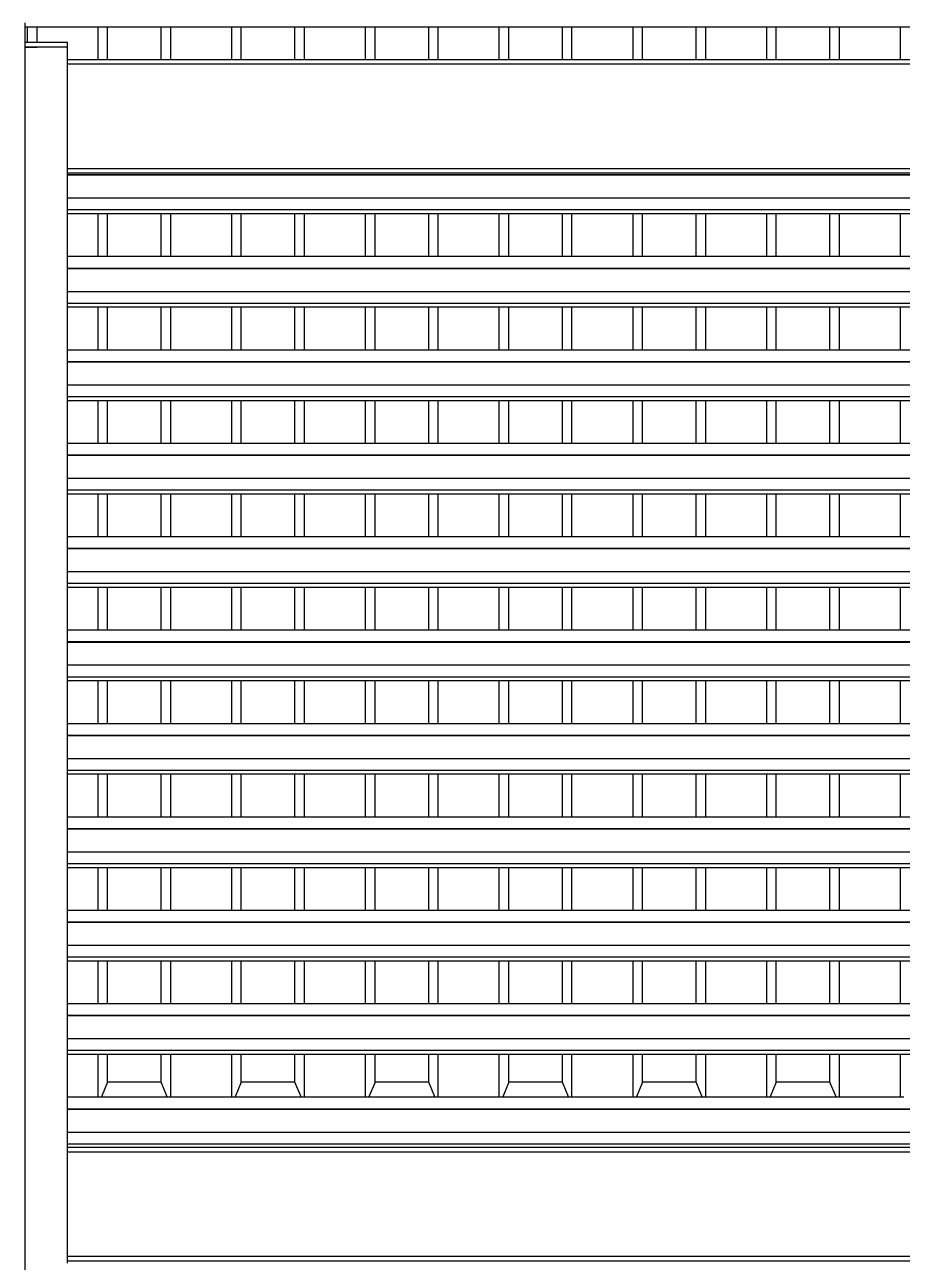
# Model space of a CAD drawing. Extents: x -49.7 to 49.7, y -10.2 to 18.8.
# Drawn here: x -25.531 to -23.678, y 11.668 to 14.282 of the extents above; entities that cross this region are included whole.
import ezdxf

# ---------------------------------------------------------------- set-up
doc = ezdxf.new("R2010")
doc.units = 0
doc.layers.get('0').update_dxf_attribs({"linetype": 'CONTINUOUS'})

msp = doc.modelspace()

# ---------------------------------------------------------------- linework, layer by layer
for p, q in [((-25.5307, 14.2862), (-25.5307, 14.2779)), ((-25.5307, 14.2779), (-25.525, 14.2779)), ((-25.5307, 14.2779), (-25.5307, 14.2449)), ((-25.525, 14.2449), (-25.525, 14.2779)), ((-25.525, 14.2779), (-25.5048, 14.2779)), ((-25.5048, 14.2449), (-25.5048, 14.2779)), ((-25.5048, 14.2779), (-25.376, 14.2779)), ((-25.376, 14.2083), (-25.376, 14.2779)), ((-25.376, 14.2779), (-25.3558, 14.2779)), ((-25.3558, 14.2083), (-25.3558, 14.2779)), ((-25.3558, 14.2779), (-25.2426, 14.2779)), ((-25.2426, 14.2083), (-25.2426, 14.2779)), ((-25.2426, 14.2779), (-25.2224, 14.2779)), ((-25.2224, 14.2083), (-25.2224, 14.2779)), ((-25.2224, 14.2779), (-25.0936, 14.2779)), ((-25.0936, 14.2083), (-25.0936, 14.2779)), ((-25.0936, 14.2779), (-25.0734, 14.2779)), ((-25.0734, 14.2083), (-25.0734, 14.2779)), ((-25.0734, 14.2779), (-24.9602, 14.2779)), ((-24.9602, 14.2083), (-24.9602, 14.2779)), ((-24.9602, 14.2779), (-24.94, 14.2779)), ((-24.94, 14.2083), (-24.94, 14.2779)), ((-24.94, 14.2779), (-24.8112, 14.2779)), ((-24.8112, 14.2083), (-24.8112, 14.2779)), ((-24.8112, 14.2779), (-24.791, 14.2779)), ((-24.791, 14.2083), (-24.791, 14.2779)), ((-24.791, 14.2779), (-24.6778, 14.2779)), ((-24.6778, 14.2083), (-24.6778, 14.2779)), ((-24.6778, 14.2779), (-24.6576, 14.2779)), ((-24.6576, 14.2083), (-24.6576, 14.2779)), ((-24.6576, 14.2779), (-24.5288, 14.2779)), ((-24.5288, 14.2083), (-24.5288, 14.2779)), ((-24.5288, 14.2779), (-24.5086, 14.2779)), ((-24.5086, 14.2083), (-24.5086, 14.2779)), ((-24.5086, 14.2779), (-24.3954, 14.2779)), ((-24.3954, 14.2083), (-24.3954, 14.2779)), ((-24.3954, 14.2779), (-24.3752, 14.2779)), ((-24.3752, 14.2083), (-24.3752, 14.2779)), ((-24.3752, 14.2779), (-24.2463, 14.2779)), ((-24.2463, 14.2083), (-24.2463, 14.2779)), ((-24.2463, 14.2779), (-24.2262, 14.2779)), ((-24.2262, 14.2083), (-24.2262, 14.2779)), ((-24.2262, 14.2779), (-24.113, 14.2779)), ((-24.113, 14.2083), (-24.113, 14.2779)), ((-24.113, 14.2779), (-24.0928, 14.2779)), ((-24.0928, 14.2083), (-24.0928, 14.2779)), ((-24.0928, 14.2779), (-23.9639, 14.2779)), ((-23.9639, 14.2083), (-23.9639, 14.2779)), ((-23.9639, 14.2779), (-23.9438, 14.2779)), ((-23.9438, 14.2083), (-23.9438, 14.2779)), ((-23.9438, 14.2779), (-23.8305, 14.2779)), ((-23.8305, 14.2083), (-23.8305, 14.2779)), ((-23.8305, 14.2779), (-23.8104, 14.2779)), ((-23.8104, 14.2083), (-23.8104, 14.2779)), ((-23.8104, 14.2779), (-23.6815, 14.2779)), ((-23.6815, 14.2083), (-23.6815, 14.2779)), ((-23.6815, 14.2779), (-23.6613, 14.2779)), ((-25.525, 14.2449), (-25.5307, 14.2449)), ((-25.5307, 14.2449), (-25.5307, 14.235)), ((-25.5048, 14.2449), (-25.525, 14.2449)), ((-25.4407, 14.2449), (-25.5048, 14.2449)), ((-25.4407, 14.235), (-25.4407, 14.2449)), ((-25.525, 14.235), (-25.5307, 14.235)), ((-25.5307, 14.235), (-25.5307, 14.2349)), ((-25.5307, 14.2349), (-25.525, 14.2349)), ((-25.5307, 14.2349), (-25.5307, 8.2963)), ((-25.525, 14.2349), (-25.525, 14.235)), ((-25.5048, 14.235), (-25.525, 14.235)), ((-25.525, 14.2349), (-25.5048, 14.2349)), ((-25.5048, 14.2349), (-25.5048, 14.235)), ((-25.4407, 14.235), (-25.5048, 14.235)), ((-25.4407, 14.2349), (-25.5048, 14.2349)), ((-25.4407, 14.2349), (-25.4407, 14.235)), ((-25.4407, 14.2083), (-25.4407, 14.2349)), ((-25.376, 14.2083), (-25.4407, 14.2083)), ((-25.4407, 14.1985), (-25.4407, 14.2083)), ((-21.9007, 14.1985), (-25.4407, 14.1985)), ((-25.4407, 13.9781), (-25.4407, 14.1985)), ((-25.3558, 14.2083), (-25.376, 14.2083)), ((-25.2426, 14.2083), (-25.3558, 14.2083)), ((-25.2224, 14.2083), (-25.2426, 14.2083)), ((-25.0936, 14.2083), (-25.2224, 14.2083)), ((-25.0734, 14.2083), (-25.0936, 14.2083)), ((-24.9602, 14.2083), (-25.0734, 14.2083)), ((-24.94, 14.2083), (-24.9602, 14.2083)), ((-24.8112, 14.2083), (-24.94, 14.2083)), ((-24.791, 14.2083), (-24.8112, 14.2083)), ((-24.6778, 14.2083), (-24.791, 14.2083)), ((-24.6576, 14.2083), (-24.6778, 14.2083)), ((-24.5288, 14.2083), (-24.6576, 14.2083)), ((-24.5086, 14.2083), (-24.5288, 14.2083)), ((-24.3954, 14.2083), (-24.5086, 14.2083)), ((-24.3752, 14.2083), (-24.3954, 14.2083)), ((-24.2463, 14.2083), (-24.3752, 14.2083)), ((-24.2262, 14.2083), (-24.2463, 14.2083)), ((-24.113, 14.2083), (-24.2262, 14.2083)), ((-24.0928, 14.2083), (-24.113, 14.2083)), ((-23.9639, 14.2083), (-24.0928, 14.2083)), ((-23.9438, 14.2083), (-23.9639, 14.2083)), ((-23.8305, 14.2083), (-23.9438, 14.2083)), ((-23.8104, 14.2083), (-23.8305, 14.2083)), ((-23.6815, 14.2083), (-23.8104, 14.2083)), ((-23.6613, 14.2083), (-23.6815, 14.2083)), ((-21.9007, 13.9781), (-25.4407, 13.9781)), ((-25.4407, 13.9683), (-25.4407, 13.9781)), ((-21.9007, 13.9683), (-25.4407, 13.9683)), ((-25.4407, 13.9656), (-25.4407, 13.9683)), ((-25.4407, 13.9656), (-21.9007, 13.9656)), ((-25.4407, 13.9648), (-25.4407, 13.9656)), ((-25.4407, 13.9648), (-21.9007, 13.9648)), ((-25.4407, 13.9163), (-25.4407, 13.9648)), ((-25.4407, 13.9163), (-21.9007, 13.9163)), ((-25.4407, 13.8916), (-25.4407, 13.9163)), ((-25.4407, 13.8916), (-21.9007, 13.8916)), ((-25.4407, 13.8834), (-25.4407, 13.8916)), ((-25.4407, 13.8834), (-25.376, 13.8834)), ((-25.4407, 13.793), (-25.4407, 13.8834)), ((-25.376, 13.793), (-25.376, 13.8834)), ((-25.376, 13.8834), (-25.3558, 13.8834)), ((-25.3558, 13.793), (-25.3558, 13.8834)), ((-25.3558, 13.8834), (-25.2426, 13.8834)), ((-25.2426, 13.793), (-25.2426, 13.8834)), ((-25.2426, 13.8834), (-25.2224, 13.8834)), ((-25.2224, 13.793), (-25.2224, 13.8834)), ((-25.2224, 13.8834), (-25.0936, 13.8834)), ((-25.0936, 13.793), (-25.0936, 13.8834)), ((-25.0936, 13.8834), (-25.0734, 13.8834)), ((-25.0734, 13.793), (-25.0734, 13.8834)), ((-25.0734, 13.8834), (-24.9602, 13.8834)), ((-24.9602, 13.793), (-24.9602, 13.8834)), ((-24.9602, 13.8834), (-24.94, 13.8834)), ((-24.94, 13.793), (-24.94, 13.8834)), ((-24.94, 13.8834), (-24.8112, 13.8834)), ((-24.8112, 13.793), (-24.8112, 13.8834)), ((-24.8112, 13.8834), (-24.791, 13.8834)), ((-24.791, 13.793), (-24.791, 13.8834)), ((-24.791, 13.8834), (-24.6778, 13.8834)), ((-24.6778, 13.793), (-24.6778, 13.8834)), ((-24.6778, 13.8834), (-24.6576, 13.8834)), ((-24.6576, 13.793), (-24.6576, 13.8834)), ((-24.6576, 13.8834), (-24.5288, 13.8834)), ((-24.5288, 13.793), (-24.5288, 13.8834)), ((-24.5288, 13.8834), (-24.5086, 13.8834)), ((-24.5086, 13.793), (-24.5086, 13.8834)), ((-24.5086, 13.8834), (-24.3954, 13.8834)), ((-24.3954, 13.793), (-24.3954, 13.8834)), ((-24.3954, 13.8834), (-24.3752, 13.8834)), ((-24.3752, 13.793), (-24.3752, 13.8834)), ((-24.3752, 13.8834), (-24.2463, 13.8834)), ((-24.2463, 13.793), (-24.2463, 13.8834)), ((-24.2463, 13.8834), (-24.2262, 13.8834)), ((-24.2262, 13.793), (-24.2262, 13.8834)), ((-24.2262, 13.8834), (-24.113, 13.8834)), ((-24.113, 13.793), (-24.113, 13.8834)), ((-24.113, 13.8834), (-24.0928, 13.8834)), ((-24.0928, 13.793), (-24.0928, 13.8834)), ((-24.0928, 13.8834), (-23.9639, 13.8834)), ((-23.9639, 13.793), (-23.9639, 13.8834)), ((-23.9639, 13.8834), (-23.9438, 13.8834)), ((-23.9438, 13.793), (-23.9438, 13.8834)), ((-23.9438, 13.8834), (-23.8305, 13.8834)), ((-23.8305, 13.793), (-23.8305, 13.8834)), ((-23.8305, 13.8834), (-23.8104, 13.8834)), ((-23.8104, 13.793), (-23.8104, 13.8834)), ((-23.8104, 13.8834), (-23.6815, 13.8834)), ((-23.6815, 13.793), (-23.6815, 13.8834)), ((-23.6815, 13.8834), (-23.6613, 13.8834)), ((-25.4407, 13.793), (-25.376, 13.793)), ((-25.4407, 13.7683), (-25.4407, 13.793)), ((-25.376, 13.793), (-25.3558, 13.793)), ((-25.3558, 13.793), (-25.2426, 13.793)), ((-25.2426, 13.793), (-25.2224, 13.793)), ((-25.2224, 13.793), (-25.0936, 13.793)), ((-25.0936, 13.793), (-25.0734, 13.793)), ((-25.0734, 13.793), (-24.9602, 13.793)), ((-24.9602, 13.793), (-24.94, 13.793)), ((-24.94, 13.793), (-24.8112, 13.793)), ((-24.8112, 13.793), (-24.791, 13.793)), ((-24.791, 13.793), (-24.6778, 13.793)), ((-24.6778, 13.793), (-24.6576, 13.793)), ((-24.6576, 13.793), (-24.5288, 13.793)), ((-24.5288, 13.793), (-24.5086, 13.793)), ((-24.5086, 13.793), (-24.3954, 13.793)), ((-24.3954, 13.793), (-24.3752, 13.793)), ((-24.3752, 13.793), (-24.2463, 13.793)), ((-24.2463, 13.793), (-24.2262, 13.793)), ((-24.2262, 13.793), (-24.113, 13.793)), ((-24.113, 13.793), (-24.0928, 13.793)), ((-24.0928, 13.793), (-23.9639, 13.793)), ((-23.9639, 13.793), (-23.9438, 13.793)), ((-23.9438, 13.793), (-23.8305, 13.793)), ((-23.8305, 13.793), (-23.8104, 13.793)), ((-23.8104, 13.793), (-23.6815, 13.793)), ((-23.6815, 13.793), (-23.6613, 13.793)), ((-25.4407, 13.7683), (-21.9007, 13.7683)), ((-25.4407, 13.7675), (-25.4407, 13.7683)), ((-25.4407, 13.7675), (-21.9007, 13.7675)), ((-25.4407, 13.719), (-25.4407, 13.7675)), ((-25.4407, 13.719), (-21.9007, 13.719)), ((-25.4407, 13.6943), (-25.4407, 13.719)), ((-25.4407, 13.6943), (-21.9007, 13.6943)), ((-25.4407, 13.6861), (-25.4407, 13.6943)), ((-25.4407, 13.6861), (-25.376, 13.6861)), ((-25.4407, 13.5957), (-25.4407, 13.6861)), ((-25.376, 13.5957), (-25.376, 13.6861)), ((-25.376, 13.6861), (-25.3558, 13.6861)), ((-25.3558, 13.5957), (-25.3558, 13.6861)), ((-25.3558, 13.6861), (-25.2426, 13.6861)), ((-25.2426, 13.5957), (-25.2426, 13.6861)), ((-25.2426, 13.6861), (-25.2224, 13.6861)), ((-25.2224, 13.5957), (-25.2224, 13.6861)), ((-25.2224, 13.6861), (-25.0936, 13.6861)), ((-25.0936, 13.5957), (-25.0936, 13.6861)), ((-25.0936, 13.6861), (-25.0734, 13.6861)), ((-25.0734, 13.5957), (-25.0734, 13.6861)), ((-25.0734, 13.6861), (-24.9602, 13.6861)), ((-24.9602, 13.5957), (-24.9602, 13.6861)), ((-24.9602, 13.6861), (-24.94, 13.6861)), ((-24.94, 13.5957), (-24.94, 13.6861)), ((-24.94, 13.6861), (-24.8112, 13.6861)), ((-24.8112, 13.5957), (-24.8112, 13.6861)), ((-24.8112, 13.6861), (-24.791, 13.6861)), ((-24.791, 13.5957), (-24.791, 13.6861)), ((-24.791, 13.6861), (-24.6778, 13.6861)), ((-24.6778, 13.5957), (-24.6778, 13.6861)), ((-24.6778, 13.6861), (-24.6576, 13.6861)), ((-24.6576, 13.5957), (-24.6576, 13.6861)), ((-24.6576, 13.6861), (-24.5288, 13.6861)), ((-24.5288, 13.5957), (-24.5288, 13.6861)), ((-24.5288, 13.6861), (-24.5086, 13.6861)), ((-24.5086, 13.5957), (-24.5086, 13.6861)), ((-24.5086, 13.6861), (-24.3954, 13.6861)), ((-24.3954, 13.5957), (-24.3954, 13.6861)), ((-24.3954, 13.6861), (-24.3752, 13.6861)), ((-24.3752, 13.5957), (-24.3752, 13.6861)), ((-24.3752, 13.6861), (-24.2463, 13.6861)), ((-24.2463, 13.5957), (-24.2463, 13.6861)), ((-24.2463, 13.6861), (-24.2262, 13.6861)), ((-24.2262, 13.5957), (-24.2262, 13.6861)), ((-24.2262, 13.6861), (-24.113, 13.6861)), ((-24.113, 13.5957), (-24.113, 13.6861)), ((-24.113, 13.6861), (-24.0928, 13.6861)), ((-24.0928, 13.5957), (-24.0928, 13.6861)), ((-24.0928, 13.6861), (-23.9639, 13.6861)), ((-23.9639, 13.5957), (-23.9639, 13.6861)), ((-23.9639, 13.6861), (-23.9438, 13.6861)), ((-23.9438, 13.5957), (-23.9438, 13.6861)), ((-23.9438, 13.6861), (-23.8305, 13.6861)), ((-23.8305, 13.5957), (-23.8305, 13.6861)), ((-23.8305, 13.6861), (-23.8104, 13.6861)), ((-23.8104, 13.5957), (-23.8104, 13.6861)), ((-23.8104, 13.6861), (-23.6815, 13.6861)), ((-23.6815, 13.5957), (-23.6815, 13.6861)), ((-23.6815, 13.6861), (-23.6613, 13.6861)), ((-25.4407, 13.5957), (-25.376, 13.5957)), ((-25.4407, 13.571), (-25.4407, 13.5957)), ((-25.376, 13.5957), (-25.3558, 13.5957)), ((-25.3558, 13.5957), (-25.2426, 13.5957)), ((-25.2426, 13.5957), (-25.2224, 13.5957)), ((-25.2224, 13.5957), (-25.0936, 13.5957)), ((-25.0936, 13.5957), (-25.0734, 13.5957)), ((-25.0734, 13.5957), (-24.9602, 13.5957)), ((-24.9602, 13.5957), (-24.94, 13.5957)), ((-24.94, 13.5957), (-24.8112, 13.5957)), ((-24.8112, 13.5957), (-24.791, 13.5957)), ((-24.791, 13.5957), (-24.6778, 13.5957)), ((-24.6778, 13.5957), (-24.6576, 13.5957)), ((-24.6576, 13.5957), (-24.5288, 13.5957)), ((-24.5288, 13.5957), (-24.5086, 13.5957)), ((-24.5086, 13.5957), (-24.3954, 13.5957)), ((-24.3954, 13.5957), (-24.3752, 13.5957)), ((-24.3752, 13.5957), (-24.2463, 13.5957)), ((-24.2463, 13.5957), (-24.2262, 13.5957)), ((-24.2262, 13.5957), (-24.113, 13.5957)), ((-24.113, 13.5957), (-24.0928, 13.5957)), ((-24.0928, 13.5957), (-23.9639, 13.5957)), ((-23.9639, 13.5957), (-23.9438, 13.5957)), ((-23.9438, 13.5957), (-23.8305, 13.5957)), ((-23.8305, 13.5957), (-23.8104, 13.5957)), ((-23.8104, 13.5957), (-23.6815, 13.5957)), ((-23.6815, 13.5957), (-23.6613, 13.5957)), ((-25.4407, 13.571), (-21.9007, 13.571)), ((-25.4407, 13.5702), (-25.4407, 13.571)), ((-25.4407, 13.5702), (-21.9007, 13.5702)), ((-25.4407, 13.5217), (-25.4407, 13.5702)), ((-25.4407, 13.5217), (-21.9007, 13.5217)), ((-25.4407, 13.4971), (-25.4407, 13.5217)), ((-25.4407, 13.4971), (-21.9007, 13.4971)), ((-25.4407, 13.4888), (-25.4407, 13.4971)), ((-25.4407, 13.4888), (-25.376, 13.4888)), ((-25.4407, 13.3984), (-25.4407, 13.4888)), ((-25.376, 13.3984), (-25.376, 13.4888)), ((-25.376, 13.4888), (-25.3558, 13.4888)), ((-25.3558, 13.3984), (-25.3558, 13.4888)), ((-25.3558, 13.4888), (-25.2426, 13.4888)), ((-25.2426, 13.3984), (-25.2426, 13.4888)), ((-25.2426, 13.4888), (-25.2224, 13.4888)), ((-25.2224, 13.3984), (-25.2224, 13.4888)), ((-25.2224, 13.4888), (-25.0936, 13.4888)), ((-25.0936, 13.3984), (-25.0936, 13.4888)), ((-25.0936, 13.4888), (-25.0734, 13.4888)), ((-25.0734, 13.3984), (-25.0734, 13.4888)), ((-25.0734, 13.4888), (-24.9602, 13.4888)), ((-24.9602, 13.3984), (-24.9602, 13.4888)), ((-24.9602, 13.4888), (-24.94, 13.4888)), ((-24.94, 13.3984), (-24.94, 13.4888)), ((-24.94, 13.4888), (-24.8112, 13.4888)), ((-24.8112, 13.3984), (-24.8112, 13.4888)), ((-24.8112, 13.4888), (-24.791, 13.4888)), ((-24.791, 13.3984), (-24.791, 13.4888)), ((-24.791, 13.4888), (-24.6778, 13.4888)), ((-24.6778, 13.3984), (-24.6778, 13.4888)), ((-24.6778, 13.4888), (-24.6576, 13.4888)), ((-24.6576, 13.3984), (-24.6576, 13.4888)), ((-24.6576, 13.4888), (-24.5288, 13.4888)), ((-24.5288, 13.3984), (-24.5288, 13.4888)), ((-24.5288, 13.4888), (-24.5086, 13.4888)), ((-24.5086, 13.3984), (-24.5086, 13.4888)), ((-24.5086, 13.4888), (-24.3954, 13.4888)), ((-24.3954, 13.3984), (-24.3954, 13.4888)), ((-24.3954, 13.4888), (-24.3752, 13.4888)), ((-24.3752, 13.3984), (-24.3752, 13.4888)), ((-24.3752, 13.4888), (-24.2463, 13.4888)), ((-24.2463, 13.3984), (-24.2463, 13.4888)), ((-24.2463, 13.4888), (-24.2262, 13.4888)), ((-24.2262, 13.3984), (-24.2262, 13.4888)), ((-24.2262, 13.4888), (-24.113, 13.4888)), ((-24.113, 13.3984), (-24.113, 13.4888)), ((-24.113, 13.4888), (-24.0928, 13.4888)), ((-24.0928, 13.3984), (-24.0928, 13.4888)), ((-24.0928, 13.4888), (-23.9639, 13.4888)), ((-23.9639, 13.3984), (-23.9639, 13.4888)), ((-23.9639, 13.4888), (-23.9438, 13.4888)), ((-23.9438, 13.3984), (-23.9438, 13.4888)), ((-23.9438, 13.4888), (-23.8305, 13.4888)), ((-23.8305, 13.3984), (-23.8305, 13.4888)), ((-23.8305, 13.4888), (-23.8104, 13.4888)), ((-23.8104, 13.3984), (-23.8104, 13.4888)), ((-23.8104, 13.4888), (-23.6815, 13.4888)), ((-23.6815, 13.3984), (-23.6815, 13.4888)), ((-23.6815, 13.4888), (-23.6613, 13.4888)), ((-25.4407, 13.3984), (-25.376, 13.3984)), ((-25.4407, 13.3738), (-25.4407, 13.3984)), ((-25.376, 13.3984), (-25.3558, 13.3984)), ((-25.3558, 13.3984), (-25.2426, 13.3984)), ((-25.2426, 13.3984), (-25.2224, 13.3984)), ((-25.2224, 13.3984), (-25.0936, 13.3984)), ((-25.0936, 13.3984), (-25.0734, 13.3984)), ((-25.0734, 13.3984), (-24.9602, 13.3984)), ((-24.9602, 13.3984), (-24.94, 13.3984)), ((-24.94, 13.3984), (-24.8112, 13.3984)), ((-24.8112, 13.3984), (-24.791, 13.3984)), ((-24.791, 13.3984), (-24.6778, 13.3984)), ((-24.6778, 13.3984), (-24.6576, 13.3984)), ((-24.6576, 13.3984), (-24.5288, 13.3984)), ((-24.5288, 13.3984), (-24.5086, 13.3984)), ((-24.5086, 13.3984), (-24.3954, 13.3984)), ((-24.3954, 13.3984), (-24.3752, 13.3984)), ((-24.3752, 13.3984), (-24.2463, 13.3984)), ((-24.2463, 13.3984), (-24.2262, 13.3984)), ((-24.2262, 13.3984), (-24.113, 13.3984)), ((-24.113, 13.3984), (-24.0928, 13.3984)), ((-24.0928, 13.3984), (-23.9639, 13.3984)), ((-23.9639, 13.3984), (-23.9438, 13.3984)), ((-23.9438, 13.3984), (-23.8305, 13.3984)), ((-23.8305, 13.3984), (-23.8104, 13.3984)), ((-23.8104, 13.3984), (-23.6815, 13.3984)), ((-23.6815, 13.3984), (-23.6613, 13.3984)), ((-25.4407, 13.3738), (-21.9007, 13.3738)), ((-25.4407, 13.3729), (-25.4407, 13.3738)), ((-25.4407, 13.3729), (-21.9007, 13.3729)), ((-25.4407, 13.3244), (-25.4407, 13.3729)), ((-25.4407, 13.3244), (-21.9007, 13.3244)), ((-25.4407, 13.2998), (-25.4407, 13.3244)), ((-25.4407, 13.2998), (-21.9007, 13.2998)), ((-25.4407, 13.2916), (-25.4407, 13.2998)), ((-25.4407, 13.2916), (-25.376, 13.2916)), ((-25.4407, 13.2011), (-25.4407, 13.2916)), ((-25.376, 13.2011), (-25.376, 13.2916)), ((-25.376, 13.2916), (-25.3558, 13.2916)), ((-25.3558, 13.2011), (-25.3558, 13.2916)), ((-25.3558, 13.2916), (-25.2426, 13.2916)), ((-25.2426, 13.2011), (-25.2426, 13.2916)), ((-25.2426, 13.2916), (-25.2224, 13.2916)), ((-25.2224, 13.2011), (-25.2224, 13.2916)), ((-25.2224, 13.2916), (-25.0936, 13.2916)), ((-25.0936, 13.2011), (-25.0936, 13.2916)), ((-25.0936, 13.2916), (-25.0734, 13.2916)), ((-25.0734, 13.2011), (-25.0734, 13.2916)), ((-25.0734, 13.2916), (-24.9602, 13.2916)), ((-24.9602, 13.2011), (-24.9602, 13.2916)), ((-24.9602, 13.2916), (-24.94, 13.2916)), ((-24.94, 13.2011), (-24.94, 13.2916)), ((-24.94, 13.2916), (-24.8112, 13.2916)), ((-24.8112, 13.2011), (-24.8112, 13.2916)), ((-24.8112, 13.2916), (-24.791, 13.2916)), ((-24.791, 13.2011), (-24.791, 13.2916)), ((-24.791, 13.2916), (-24.6778, 13.2916)), ((-24.6778, 13.2011), (-24.6778, 13.2916)), ((-24.6778, 13.2916), (-24.6576, 13.2916)), ((-24.6576, 13.2011), (-24.6576, 13.2916)), ((-24.6576, 13.2916), (-24.5288, 13.2916)), ((-24.5288, 13.2011), (-24.5288, 13.2916)), ((-24.5288, 13.2916), (-24.5086, 13.2916)), ((-24.5086, 13.2011), (-24.5086, 13.2916)), ((-24.5086, 13.2916), (-24.3954, 13.2916)), ((-24.3954, 13.2011), (-24.3954, 13.2916)), ((-24.3954, 13.2916), (-24.3752, 13.2916)), ((-24.3752, 13.2011), (-24.3752, 13.2916)), ((-24.3752, 13.2916), (-24.2463, 13.2916)), ((-24.2463, 13.2011), (-24.2463, 13.2916)), ((-24.2463, 13.2916), (-24.2262, 13.2916)), ((-24.2262, 13.2011), (-24.2262, 13.2916)), ((-24.2262, 13.2916), (-24.113, 13.2916)), ((-24.113, 13.2011), (-24.113, 13.2916)), ((-24.113, 13.2916), (-24.0928, 13.2916)), ((-24.0928, 13.2011), (-24.0928, 13.2916)), ((-24.0928, 13.2916), (-23.9639, 13.2916)), ((-23.9639, 13.2011), (-23.9639, 13.2916)), ((-23.9639, 13.2916), (-23.9438, 13.2916)), ((-23.9438, 13.2011), (-23.9438, 13.2916)), ((-23.9438, 13.2916), (-23.8305, 13.2916)), ((-23.8305, 13.2011), (-23.8305, 13.2916)), ((-23.8305, 13.2916), (-23.8104, 13.2916)), ((-23.8104, 13.2011), (-23.8104, 13.2916)), ((-23.8104, 13.2916), (-23.6815, 13.2916)), ((-23.6815, 13.2011), (-23.6815, 13.2916)), ((-23.6815, 13.2916), (-23.6613, 13.2916)), ((-25.4407, 13.2011), (-25.376, 13.2011)), ((-25.4407, 13.1765), (-25.4407, 13.2011)), ((-25.376, 13.2011), (-25.3558, 13.2011)), ((-25.3558, 13.2011), (-25.2426, 13.2011)), ((-25.2426, 13.2011), (-25.2224, 13.2011)), ((-25.2224, 13.2011), (-25.0936, 13.2011)), ((-25.0936, 13.2011), (-25.0734, 13.2011)), ((-25.0734, 13.2011), (-24.9602, 13.2011)), ((-24.9602, 13.2011), (-24.94, 13.2011)), ((-24.94, 13.2011), (-24.8112, 13.2011)), ((-24.8112, 13.2011), (-24.791, 13.2011)), ((-24.791, 13.2011), (-24.6778, 13.2011)), ((-24.6778, 13.2011), (-24.6576, 13.2011)), ((-24.6576, 13.2011), (-24.5288, 13.2011)), ((-24.5288, 13.2011), (-24.5086, 13.2011)), ((-24.5086, 13.2011), (-24.3954, 13.2011)), ((-24.3954, 13.2011), (-24.3752, 13.2011)), ((-24.3752, 13.2011), (-24.2463, 13.2011)), ((-24.2463, 13.2011), (-24.2262, 13.2011)), ((-24.2262, 13.2011), (-24.113, 13.2011)), ((-24.113, 13.2011), (-24.0928, 13.2011)), ((-24.0928, 13.2011), (-23.9639, 13.2011)), ((-23.9639, 13.2011), (-23.9438, 13.2011)), ((-23.9438, 13.2011), (-23.8305, 13.2011)), ((-23.8305, 13.2011), (-23.8104, 13.2011)), ((-23.8104, 13.2011), (-23.6815, 13.2011)), ((-23.6815, 13.2011), (-23.6613, 13.2011)), ((-25.4407, 13.1765), (-21.9007, 13.1765)), ((-25.4407, 13.1757), (-25.4407, 13.1765)), ((-25.4407, 13.1757), (-21.9007, 13.1757)), ((-25.4407, 13.1272), (-25.4407, 13.1757)), ((-25.4407, 13.1272), (-21.9007, 13.1272)), ((-25.4407, 13.1025), (-25.4407, 13.1272)), ((-25.4407, 13.1025), (-21.9007, 13.1025)), ((-25.4407, 13.0943), (-25.4407, 13.1025)), ((-25.4407, 13.0943), (-25.376, 13.0943)), ((-25.4407, 13.0039), (-25.4407, 13.0943)), ((-25.376, 13.0039), (-25.376, 13.0943)), ((-25.376, 13.0943), (-25.3558, 13.0943)), ((-25.3558, 13.0039), (-25.3558, 13.0943)), ((-25.3558, 13.0943), (-25.2426, 13.0943)), ((-25.2426, 13.0039), (-25.2426, 13.0943)), ((-25.2426, 13.0943), (-25.2224, 13.0943)), ((-25.2224, 13.0039), (-25.2224, 13.0943)), ((-25.2224, 13.0943), (-25.0936, 13.0943)), ((-25.0936, 13.0039), (-25.0936, 13.0943)), ((-25.0936, 13.0943), (-25.0734, 13.0943)), ((-25.0734, 13.0039), (-25.0734, 13.0943)), ((-25.0734, 13.0943), (-24.9602, 13.0943)), ((-24.9602, 13.0039), (-24.9602, 13.0943)), ((-24.9602, 13.0943), (-24.94, 13.0943)), ((-24.94, 13.0039), (-24.94, 13.0943)), ((-24.94, 13.0943), (-24.8112, 13.0943)), ((-24.8112, 13.0039), (-24.8112, 13.0943)), ((-24.8112, 13.0943), (-24.791, 13.0943)), ((-24.791, 13.0039), (-24.791, 13.0943)), ((-24.791, 13.0943), (-24.6778, 13.0943)), ((-24.6778, 13.0039), (-24.6778, 13.0943)), ((-24.6778, 13.0943), (-24.6576, 13.0943)), ((-24.6576, 13.0039), (-24.6576, 13.0943)), ((-24.6576, 13.0943), (-24.5288, 13.0943)), ((-24.5288, 13.0039), (-24.5288, 13.0943)), ((-24.5288, 13.0943), (-24.5086, 13.0943)), ((-24.5086, 13.0039), (-24.5086, 13.0943)), ((-24.5086, 13.0943), (-24.3954, 13.0943)), ((-24.3954, 13.0039), (-24.3954, 13.0943)), ((-24.3954, 13.0943), (-24.3752, 13.0943)), ((-24.3752, 13.0039), (-24.3752, 13.0943)), ((-24.3752, 13.0943), (-24.2463, 13.0943)), ((-24.2463, 13.0039), (-24.2463, 13.0943)), ((-24.2463, 13.0943), (-24.2262, 13.0943)), ((-24.2262, 13.0039), (-24.2262, 13.0943)), ((-24.2262, 13.0943), (-24.113, 13.0943)), ((-24.113, 13.0039), (-24.113, 13.0943)), ((-24.113, 13.0943), (-24.0928, 13.0943)), ((-24.0928, 13.0039), (-24.0928, 13.0943)), ((-24.0928, 13.0943), (-23.9639, 13.0943)), ((-23.9639, 13.0039), (-23.9639, 13.0943)), ((-23.9639, 13.0943), (-23.9438, 13.0943)), ((-23.9438, 13.0039), (-23.9438, 13.0943)), ((-23.9438, 13.0943), (-23.8305, 13.0943)), ((-23.8305, 13.0039), (-23.8305, 13.0943)), ((-23.8305, 13.0943), (-23.8104, 13.0943)), ((-23.8104, 13.0039), (-23.8104, 13.0943)), ((-23.8104, 13.0943), (-23.6815, 13.0943)), ((-23.6815, 13.0039), (-23.6815, 13.0943)), ((-23.6815, 13.0943), (-23.6613, 13.0943)), ((-25.4407, 13.0039), (-25.376, 13.0039)), ((-25.4407, 12.9792), (-25.4407, 13.0039)), ((-25.376, 13.0039), (-25.3558, 13.0039)), ((-25.3558, 13.0039), (-25.2426, 13.0039)), ((-25.2426, 13.0039), (-25.2224, 13.0039)), ((-25.2224, 13.0039), (-25.0936, 13.0039)), ((-25.0936, 13.0039), (-25.0734, 13.0039)), ((-25.0734, 13.0039), (-24.9602, 13.0039)), ((-24.9602, 13.0039), (-24.94, 13.0039)), ((-24.94, 13.0039), (-24.8112, 13.0039)), ((-24.8112, 13.0039), (-24.791, 13.0039)), ((-24.791, 13.0039), (-24.6778, 13.0039)), ((-24.6778, 13.0039), (-24.6576, 13.0039)), ((-24.6576, 13.0039), (-24.5288, 13.0039)), ((-24.5288, 13.0039), (-24.5086, 13.0039)), ((-24.5086, 13.0039), (-24.3954, 13.0039)), ((-24.3954, 13.0039), (-24.3752, 13.0039)), ((-24.3752, 13.0039), (-24.2463, 13.0039)), ((-24.2463, 13.0039), (-24.2262, 13.0039)), ((-24.2262, 13.0039), (-24.113, 13.0039)), ((-24.113, 13.0039), (-24.0928, 13.0039)), ((-24.0928, 13.0039), (-23.9639, 13.0039)), ((-23.9639, 13.0039), (-23.9438, 13.0039)), ((-23.9438, 13.0039), (-23.8305, 13.0039)), ((-23.8305, 13.0039), (-23.8104, 13.0039)), ((-23.8104, 13.0039), (-23.6815, 13.0039)), ((-23.6815, 13.0039), (-23.6613, 13.0039)), ((-25.4407, 12.9792), (-21.9007, 12.9792)), ((-25.4407, 12.9784), (-25.4407, 12.9792)), ((-25.4407, 12.9784), (-21.9007, 12.9784)), ((-25.4407, 12.9299), (-25.4407, 12.9784)), ((-25.4407, 12.9299), (-21.9007, 12.9299)), ((-25.4407, 12.9052), (-25.4407, 12.9299)), ((-25.4407, 12.9052), (-21.9007, 12.9052)), ((-25.4407, 12.897), (-25.4407, 12.9052)), ((-25.4407, 12.897), (-25.376, 12.897)), ((-25.4407, 12.8066), (-25.4407, 12.897)), ((-25.376, 12.8066), (-25.376, 12.897)), ((-25.376, 12.897), (-25.3558, 12.897)), ((-25.3558, 12.8066), (-25.3558, 12.897)), ((-25.3558, 12.897), (-25.2426, 12.897)), ((-25.2426, 12.8066), (-25.2426, 12.897)), ((-25.2426, 12.897), (-25.2224, 12.897)), ((-25.2224, 12.8066), (-25.2224, 12.897)), ((-25.2224, 12.897), (-25.0936, 12.897)), ((-25.0936, 12.8066), (-25.0936, 12.897)), ((-25.0936, 12.897), (-25.0734, 12.897)), ((-25.0734, 12.8066), (-25.0734, 12.897)), ((-25.0734, 12.897), (-24.9602, 12.897)), ((-24.9602, 12.8066), (-24.9602, 12.897)), ((-24.9602, 12.897), (-24.94, 12.897)), ((-24.94, 12.8066), (-24.94, 12.897)), ((-24.94, 12.897), (-24.8112, 12.897)), ((-24.8112, 12.8066), (-24.8112, 12.897)), ((-24.8112, 12.897), (-24.791, 12.897)), ((-24.791, 12.8066), (-24.791, 12.897)), ((-24.791, 12.897), (-24.6778, 12.897)), ((-24.6778, 12.8066), (-24.6778, 12.897)), ((-24.6778, 12.897), (-24.6576, 12.897)), ((-24.6576, 12.8066), (-24.6576, 12.897)), ((-24.6576, 12.897), (-24.5288, 12.897)), ((-24.5288, 12.8066), (-24.5288, 12.897)), ((-24.5288, 12.897), (-24.5086, 12.897)), ((-24.5086, 12.8066), (-24.5086, 12.897)), ((-24.5086, 12.897), (-24.3954, 12.897)), ((-24.3954, 12.8066), (-24.3954, 12.897)), ((-24.3954, 12.897), (-24.3752, 12.897)), ((-24.3752, 12.8066), (-24.3752, 12.897)), ((-24.3752, 12.897), (-24.2463, 12.897)), ((-24.2463, 12.8066), (-24.2463, 12.897)), ((-24.2463, 12.897), (-24.2262, 12.897)), ((-24.2262, 12.8066), (-24.2262, 12.897)), ((-24.2262, 12.897), (-24.113, 12.897)), ((-24.113, 12.8066), (-24.113, 12.897)), ((-24.113, 12.897), (-24.0928, 12.897)), ((-24.0928, 12.8066), (-24.0928, 12.897)), ((-24.0928, 12.897), (-23.9639, 12.897)), ((-23.9639, 12.8066), (-23.9639, 12.897)), ((-23.9639, 12.897), (-23.9438, 12.897)), ((-23.9438, 12.8066), (-23.9438, 12.897)), ((-23.9438, 12.897), (-23.8305, 12.897)), ((-23.8305, 12.8066), (-23.8305, 12.897)), ((-23.8305, 12.897), (-23.8104, 12.897)), ((-23.8104, 12.8066), (-23.8104, 12.897)), ((-23.8104, 12.897), (-23.6815, 12.897)), ((-23.6815, 12.8066), (-23.6815, 12.897)), ((-23.6815, 12.897), (-23.6613, 12.897)), ((-25.4407, 12.8066), (-25.376, 12.8066)), ((-25.4407, 12.7819), (-25.4407, 12.8066)), ((-25.4407, 12.7819), (-21.9007, 12.7819)), ((-25.4407, 12.7811), (-25.4407, 12.7819)), ((-25.4407, 12.7811), (-21.9007, 12.7811)), ((-25.4407, 12.7326), (-25.4407, 12.7811)), ((-25.376, 12.8066), (-25.3558, 12.8066)), ((-25.3558, 12.8066), (-25.2426, 12.8066)), ((-25.2426, 12.8066), (-25.2224, 12.8066)), ((-25.2224, 12.8066), (-25.0936, 12.8066)), ((-25.0936, 12.8066), (-25.0734, 12.8066)), ((-25.0734, 12.8066), (-24.9602, 12.8066)), ((-24.9602, 12.8066), (-24.94, 12.8066)), ((-24.94, 12.8066), (-24.8112, 12.8066)), ((-24.8112, 12.8066), (-24.791, 12.8066)), ((-24.791, 12.8066), (-24.6778, 12.8066)), ((-24.6778, 12.8066), (-24.6576, 12.8066)), ((-24.6576, 12.8066), (-24.5288, 12.8066)), ((-24.5288, 12.8066), (-24.5086, 12.8066)), ((-24.5086, 12.8066), (-24.3954, 12.8066)), ((-24.3954, 12.8066), (-24.3752, 12.8066)), ((-24.3752, 12.8066), (-24.2463, 12.8066)), ((-24.2463, 12.8066), (-24.2262, 12.8066)), ((-24.2262, 12.8066), (-24.113, 12.8066)), ((-24.113, 12.8066), (-24.0928, 12.8066)), ((-24.0928, 12.8066), (-23.9639, 12.8066)), ((-23.9639, 12.8066), (-23.9438, 12.8066)), ((-23.9438, 12.8066), (-23.8305, 12.8066)), ((-23.8305, 12.8066), (-23.8104, 12.8066)), ((-23.8104, 12.8066), (-23.6815, 12.8066)), ((-23.6815, 12.8066), (-23.6613, 12.8066)), ((-25.4407, 12.7326), (-21.9007, 12.7326)), ((-25.4407, 12.7079), (-25.4407, 12.7326)), ((-25.4407, 12.7079), (-21.9007, 12.7079)), ((-25.4407, 12.6997), (-25.4407, 12.7079)), ((-25.4407, 12.6997), (-25.376, 12.6997)), ((-25.4407, 12.6093), (-25.4407, 12.6997)), ((-25.376, 12.6093), (-25.376, 12.6997)), ((-25.376, 12.6997), (-25.3558, 12.6997)), ((-25.3558, 12.6093), (-25.3558, 12.6997)), ((-25.3558, 12.6997), (-25.2426, 12.6997)), ((-25.2426, 12.6093), (-25.2426, 12.6997)), ((-25.2426, 12.6997), (-25.2224, 12.6997)), ((-25.2224, 12.6093), (-25.2224, 12.6997)), ((-25.2224, 12.6997), (-25.0936, 12.6997)), ((-25.0936, 12.6093), (-25.0936, 12.6997)), ((-25.0936, 12.6997), (-25.0734, 12.6997)), ((-25.0734, 12.6093), (-25.0734, 12.6997)), ((-25.0734, 12.6997), (-24.9602, 12.6997)), ((-24.9602, 12.6093), (-24.9602, 12.6997)), ((-24.9602, 12.6997), (-24.94, 12.6997)), ((-24.94, 12.6093), (-24.94, 12.6997)), ((-24.94, 12.6997), (-24.8112, 12.6997)), ((-24.8112, 12.6093), (-24.8112, 12.6997)), ((-24.8112, 12.6997), (-24.791, 12.6997)), ((-24.791, 12.6093), (-24.791, 12.6997)), ((-24.791, 12.6997), (-24.6778, 12.6997)), ((-24.6778, 12.6093), (-24.6778, 12.6997)), ((-24.6778, 12.6997), (-24.6576, 12.6997)), ((-24.6576, 12.6093), (-24.6576, 12.6997)), ((-24.6576, 12.6997), (-24.5288, 12.6997)), ((-24.5288, 12.6093), (-24.5288, 12.6997)), ((-24.5288, 12.6997), (-24.5086, 12.6997)), ((-24.5086, 12.6093), (-24.5086, 12.6997)), ((-24.5086, 12.6997), (-24.3954, 12.6997)), ((-24.3954, 12.6093), (-24.3954, 12.6997)), ((-24.3954, 12.6997), (-24.3752, 12.6997)), ((-24.3752, 12.6093), (-24.3752, 12.6997)), ((-24.3752, 12.6997), (-24.2463, 12.6997)), ((-24.2463, 12.6093), (-24.2463, 12.6997)), ((-24.2463, 12.6997), (-24.2262, 12.6997)), ((-24.2262, 12.6093), (-24.2262, 12.6997)), ((-24.2262, 12.6997), (-24.113, 12.6997)), ((-24.113, 12.6093), (-24.113, 12.6997)), ((-24.113, 12.6997), (-24.0928, 12.6997)), ((-24.0928, 12.6093), (-24.0928, 12.6997)), ((-24.0928, 12.6997), (-23.9639, 12.6997)), ((-23.9639, 12.6093), (-23.9639, 12.6997)), ((-23.9639, 12.6997), (-23.9438, 12.6997)), ((-23.9438, 12.6093), (-23.9438, 12.6997)), ((-23.9438, 12.6997), (-23.8305, 12.6997)), ((-23.8305, 12.6093), (-23.8305, 12.6997)), ((-23.8305, 12.6997), (-23.8104, 12.6997)), ((-23.8104, 12.6093), (-23.8104, 12.6997)), ((-23.8104, 12.6997), (-23.6815, 12.6997)), ((-23.6815, 12.6093), (-23.6815, 12.6997)), ((-23.6815, 12.6997), (-23.6613, 12.6997)), ((-25.4407, 12.6093), (-25.376, 12.6093)), ((-25.4407, 12.5846), (-25.4407, 12.6093)), ((-25.376, 12.6093), (-25.3558, 12.6093)), ((-25.3558, 12.6093), (-25.2426, 12.6093)), ((-25.2426, 12.6093), (-25.2224, 12.6093)), ((-25.2224, 12.6093), (-25.0936, 12.6093)), ((-25.0936, 12.6093), (-25.0734, 12.6093)), ((-25.0734, 12.6093), (-24.9602, 12.6093)), ((-24.9602, 12.6093), (-24.94, 12.6093)), ((-24.94, 12.6093), (-24.8112, 12.6093)), ((-24.8112, 12.6093), (-24.791, 12.6093)), ((-24.791, 12.6093), (-24.6778, 12.6093)), ((-24.6778, 12.6093), (-24.6576, 12.6093)), ((-24.6576, 12.6093), (-24.5288, 12.6093)), ((-24.5288, 12.6093), (-24.5086, 12.6093)), ((-24.5086, 12.6093), (-24.3954, 12.6093)), ((-24.3954, 12.6093), (-24.3752, 12.6093)), ((-24.3752, 12.6093), (-24.2463, 12.6093)), ((-24.2463, 12.6093), (-24.2262, 12.6093)), ((-24.2262, 12.6093), (-24.113, 12.6093)), ((-24.113, 12.6093), (-24.0928, 12.6093)), ((-24.0928, 12.6093), (-23.9639, 12.6093)), ((-23.9639, 12.6093), (-23.9438, 12.6093)), ((-23.9438, 12.6093), (-23.8305, 12.6093)), ((-23.8305, 12.6093), (-23.8104, 12.6093)), ((-23.8104, 12.6093), (-23.6815, 12.6093)), ((-23.6815, 12.6093), (-23.6613, 12.6093)), ((-25.4407, 12.5846), (-21.9007, 12.5846)), ((-25.4407, 12.5838), (-25.4407, 12.5846)), ((-25.4407, 12.5838), (-21.9007, 12.5838)), ((-25.4407, 12.5353), (-25.4407, 12.5838)), ((-25.4407, 12.5353), (-21.9007, 12.5353)), ((-25.4407, 12.5107), (-25.4407, 12.5353)), ((-25.4407, 12.5107), (-21.9007, 12.5107)), ((-25.4407, 12.5024), (-25.4407, 12.5107)), ((-25.4407, 12.5024), (-25.376, 12.5024)), ((-25.4407, 12.412), (-25.4407, 12.5024)), ((-25.376, 12.412), (-25.376, 12.5024)), ((-25.376, 12.5024), (-25.3558, 12.5024)), ((-25.3558, 12.412), (-25.3558, 12.5024)), ((-25.3558, 12.5024), (-25.2426, 12.5024)), ((-25.2426, 12.412), (-25.2426, 12.5024)), ((-25.2426, 12.5024), (-25.2224, 12.5024)), ((-25.2224, 12.412), (-25.2224, 12.5024)), ((-25.2224, 12.5024), (-25.0936, 12.5024)), ((-25.0936, 12.412), (-25.0936, 12.5024)), ((-25.0936, 12.5024), (-25.0734, 12.5024)), ((-25.0734, 12.412), (-25.0734, 12.5024)), ((-25.0734, 12.5024), (-24.9602, 12.5024)), ((-24.9602, 12.412), (-24.9602, 12.5024)), ((-24.9602, 12.5024), (-24.94, 12.5024)), ((-24.94, 12.412), (-24.94, 12.5024)), ((-24.94, 12.5024), (-24.8112, 12.5024)), ((-24.8112, 12.412), (-24.8112, 12.5024)), ((-24.8112, 12.5024), (-24.791, 12.5024)), ((-24.791, 12.412), (-24.791, 12.5024)), ((-24.791, 12.5024), (-24.6778, 12.5024)), ((-24.6778, 12.412), (-24.6778, 12.5024)), ((-24.6778, 12.5024), (-24.6576, 12.5024)), ((-24.6576, 12.412), (-24.6576, 12.5024)), ((-24.6576, 12.5024), (-24.5288, 12.5024)), ((-24.5288, 12.412), (-24.5288, 12.5024)), ((-24.5288, 12.5024), (-24.5086, 12.5024)), ((-24.5086, 12.412), (-24.5086, 12.5024)), ((-24.5086, 12.5024), (-24.3954, 12.5024)), ((-24.3954, 12.412), (-24.3954, 12.5024)), ((-24.3954, 12.5024), (-24.3752, 12.5024)), ((-24.3752, 12.412), (-24.3752, 12.5024)), ((-24.3752, 12.5024), (-24.2463, 12.5024)), ((-24.2463, 12.412), (-24.2463, 12.5024)), ((-24.2463, 12.5024), (-24.2262, 12.5024)), ((-24.2262, 12.412), (-24.2262, 12.5024)), ((-24.2262, 12.5024), (-24.113, 12.5024)), ((-24.113, 12.412), (-24.113, 12.5024)), ((-24.113, 12.5024), (-24.0928, 12.5024)), ((-24.0928, 12.412), (-24.0928, 12.5024)), ((-24.0928, 12.5024), (-23.9639, 12.5024)), ((-23.9639, 12.412), (-23.9639, 12.5024)), ((-23.9639, 12.5024), (-23.9438, 12.5024)), ((-23.9438, 12.412), (-23.9438, 12.5024)), ((-23.9438, 12.5024), (-23.8305, 12.5024)), ((-23.8305, 12.412), (-23.8305, 12.5024)), ((-23.8305, 12.5024), (-23.8104, 12.5024)), ((-23.8104, 12.412), (-23.8104, 12.5024)), ((-23.8104, 12.5024), (-23.6815, 12.5024)), ((-23.6815, 12.412), (-23.6815, 12.5024)), ((-23.6815, 12.5024), (-23.6613, 12.5024)), ((-25.4407, 12.412), (-25.376, 12.412)), ((-25.4407, 12.3874), (-25.4407, 12.412)), ((-25.376, 12.412), (-25.3558, 12.412)), ((-25.3558, 12.412), (-25.2426, 12.412)), ((-25.2426, 12.412), (-25.2224, 12.412)), ((-25.2224, 12.412), (-25.0936, 12.412)), ((-25.0936, 12.412), (-25.0734, 12.412)), ((-25.0734, 12.412), (-24.9602, 12.412)), ((-24.9602, 12.412), (-24.94, 12.412)), ((-24.94, 12.412), (-24.8112, 12.412)), ((-24.8112, 12.412), (-24.791, 12.412)), ((-24.791, 12.412), (-24.6778, 12.412)), ((-24.6778, 12.412), (-24.6576, 12.412)), ((-24.6576, 12.412), (-24.5288, 12.412)), ((-24.5288, 12.412), (-24.5086, 12.412)), ((-24.5086, 12.412), (-24.3954, 12.412)), ((-24.3954, 12.412), (-24.3752, 12.412)), ((-24.3752, 12.412), (-24.2463, 12.412)), ((-24.2463, 12.412), (-24.2262, 12.412)), ((-24.2262, 12.412), (-24.113, 12.412)), ((-24.113, 12.412), (-24.0928, 12.412)), ((-24.0928, 12.412), (-23.9639, 12.412)), ((-23.9639, 12.412), (-23.9438, 12.412)), ((-23.9438, 12.412), (-23.8305, 12.412)), ((-23.8305, 12.412), (-23.8104, 12.412)), ((-23.8104, 12.412), (-23.6815, 12.412)), ((-23.6815, 12.412), (-23.6613, 12.412)), ((-25.4407, 12.3874), (-21.9007, 12.3874)), ((-25.4407, 12.3865), (-25.4407, 12.3874)), ((-25.4407, 12.3865), (-21.9007, 12.3865)), ((-25.4407, 12.338), (-25.4407, 12.3865)), ((-25.4407, 12.338), (-21.9007, 12.338)), ((-25.4407, 12.3134), (-25.4407, 12.338)), ((-25.4407, 12.3134), (-21.9007, 12.3134)), ((-25.4407, 12.3052), (-25.4407, 12.3134)), ((-25.4407, 12.3052), (-25.376, 12.3052)), ((-25.4407, 12.2147), (-25.4407, 12.3052)), ((-25.376, 12.2147), (-25.376, 12.3052)), ((-25.376, 12.3052), (-25.3558, 12.3052)), ((-25.3558, 12.2147), (-25.3558, 12.3052)), ((-25.3558, 12.3052), (-25.2426, 12.3052)), ((-25.2426, 12.2147), (-25.2426, 12.3052)), ((-25.2426, 12.3052), (-25.2224, 12.3052)), ((-25.2224, 12.2147), (-25.2224, 12.3052)), ((-25.2224, 12.3052), (-25.0936, 12.3052)), ((-25.0936, 12.2147), (-25.0936, 12.3052)), ((-25.0936, 12.3052), (-25.0734, 12.3052)), ((-25.0734, 12.2147), (-25.0734, 12.3052)), ((-25.0734, 12.3052), (-24.9602, 12.3052)), ((-24.9602, 12.2147), (-24.9602, 12.3052)), ((-24.9602, 12.3052), (-24.94, 12.3052)), ((-24.94, 12.2147), (-24.94, 12.3052)), ((-24.94, 12.3052), (-24.8112, 12.3052)), ((-24.8112, 12.2147), (-24.8112, 12.3052)), ((-24.8112, 12.3052), (-24.791, 12.3052)), ((-24.791, 12.2147), (-24.791, 12.3052)), ((-24.791, 12.3052), (-24.6778, 12.3052)), ((-24.6778, 12.2147), (-24.6778, 12.3052)), ((-24.6778, 12.3052), (-24.6576, 12.3052)), ((-24.6576, 12.2147), (-24.6576, 12.3052)), ((-24.6576, 12.3052), (-24.5288, 12.3052)), ((-24.5288, 12.2147), (-24.5288, 12.3052)), ((-24.5288, 12.3052), (-24.5086, 12.3052)), ((-24.5086, 12.2147), (-24.5086, 12.3052)), ((-24.5086, 12.3052), (-24.3954, 12.3052)), ((-24.3954, 12.2147), (-24.3954, 12.3052)), ((-24.3954, 12.3052), (-24.3752, 12.3052)), ((-24.3752, 12.2147), (-24.3752, 12.3052)), ((-24.3752, 12.3052), (-24.2463, 12.3052)), ((-24.2463, 12.2147), (-24.2463, 12.3052)), ((-24.2463, 12.3052), (-24.2262, 12.3052)), ((-24.2262, 12.2147), (-24.2262, 12.3052)), ((-24.2262, 12.3052), (-24.113, 12.3052)), ((-24.113, 12.2147), (-24.113, 12.3052)), ((-24.113, 12.3052), (-24.0928, 12.3052)), ((-24.0928, 12.2147), (-24.0928, 12.3052)), ((-24.0928, 12.3052), (-23.9639, 12.3052)), ((-23.9639, 12.2147), (-23.9639, 12.3052)), ((-23.9639, 12.3052), (-23.9438, 12.3052)), ((-23.9438, 12.2147), (-23.9438, 12.3052)), ((-23.9438, 12.3052), (-23.8305, 12.3052)), ((-23.8305, 12.2147), (-23.8305, 12.3052)), ((-23.8305, 12.3052), (-23.8104, 12.3052)), ((-23.8104, 12.2147), (-23.8104, 12.3052)), ((-23.8104, 12.3052), (-23.6815, 12.3052)), ((-23.6815, 12.2147), (-23.6815, 12.3052)), ((-23.6815, 12.3052), (-23.6613, 12.3052)), ((-25.4407, 12.2147), (-25.376, 12.2147)), ((-25.4407, 12.1901), (-25.4407, 12.2147)), ((-25.376, 12.2147), (-25.3558, 12.2147)), ((-25.3558, 12.2147), (-25.2426, 12.2147)), ((-25.2426, 12.2147), (-25.2224, 12.2147)), ((-25.2224, 12.2147), (-25.0936, 12.2147)), ((-25.0936, 12.2147), (-25.0734, 12.2147)), ((-25.0734, 12.2147), (-24.9602, 12.2147)), ((-24.9602, 12.2147), (-24.94, 12.2147)), ((-24.94, 12.2147), (-24.8112, 12.2147)), ((-24.8112, 12.2147), (-24.791, 12.2147)), ((-24.791, 12.2147), (-24.6778, 12.2147)), ((-24.6778, 12.2147), (-24.6576, 12.2147)), ((-24.6576, 12.2147), (-24.5288, 12.2147)), ((-24.5288, 12.2147), (-24.5086, 12.2147)), ((-24.5086, 12.2147), (-24.3954, 12.2147)), ((-24.3954, 12.2147), (-24.3752, 12.2147)), ((-24.3752, 12.2147), (-24.2463, 12.2147)), ((-24.2463, 12.2147), (-24.2262, 12.2147)), ((-24.2262, 12.2147), (-24.113, 12.2147)), ((-24.113, 12.2147), (-24.0928, 12.2147)), ((-24.0928, 12.2147), (-23.9639, 12.2147)), ((-23.9639, 12.2147), (-23.9438, 12.2147)), ((-23.9438, 12.2147), (-23.8305, 12.2147)), ((-23.8305, 12.2147), (-23.8104, 12.2147)), ((-23.8104, 12.2147), (-23.6815, 12.2147)), ((-23.6815, 12.2147), (-23.6613, 12.2147)), ((-25.4407, 12.1901), (-21.9007, 12.1901)), ((-25.4407, 12.1893), (-25.4407, 12.1901)), ((-25.4407, 12.1893), (-21.9007, 12.1893)), ((-25.4407, 12.1408), (-25.4407, 12.1893)), ((-25.4407, 12.1408), (-21.9007, 12.1408)), ((-25.4407, 12.1161), (-25.4407, 12.1408)), ((-25.4407, 12.1161), (-21.9007, 12.1161)), ((-25.4407, 12.1079), (-25.4407, 12.1161)), ((-25.4407, 12.1079), (-25.376, 12.1079)), ((-25.4407, 12.0175), (-25.4407, 12.1079)), ((-25.376, 12.0175), (-25.376, 12.1079)), ((-25.376, 12.1079), (-25.3558, 12.1079)), ((-25.3558, 12.0491), (-25.3558, 12.1079)), ((-25.3558, 12.1079), (-25.2426, 12.1079)), ((-25.2426, 12.0491), (-25.2426, 12.1079)), ((-25.2426, 12.1079), (-25.2224, 12.1079)), ((-25.2224, 12.0175), (-25.2224, 12.1079)), ((-25.2224, 12.1079), (-25.0936, 12.1079)), ((-25.0936, 12.0175), (-25.0936, 12.1079)), ((-25.0936, 12.1079), (-25.0734, 12.1079)), ((-25.0734, 12.0491), (-25.0734, 12.1079)), ((-25.0734, 12.1079), (-24.9602, 12.1079)), ((-24.9602, 12.0491), (-24.9602, 12.1079)), ((-24.9602, 12.1079), (-24.94, 12.1079)), ((-24.94, 12.0175), (-24.94, 12.1079)), ((-24.94, 12.1079), (-24.8112, 12.1079)), ((-24.8112, 12.0175), (-24.8112, 12.1079)), ((-24.8112, 12.1079), (-24.791, 12.1079)), ((-24.791, 12.0491), (-24.791, 12.1079)), ((-24.791, 12.1079), (-24.6778, 12.1079)), ((-24.6778, 12.0491), (-24.6778, 12.1079)), ((-24.6778, 12.1079), (-24.6576, 12.1079)), ((-24.6576, 12.0175), (-24.6576, 12.1079)), ((-24.6576, 12.1079), (-24.5288, 12.1079)), ((-24.5288, 12.0175), (-24.5288, 12.1079)), ((-24.5288, 12.1079), (-24.5086, 12.1079)), ((-24.5086, 12.0491), (-24.5086, 12.1079)), ((-24.5086, 12.1079), (-24.3954, 12.1079)), ((-24.3954, 12.0491), (-24.3954, 12.1079)), ((-24.3954, 12.1079), (-24.3752, 12.1079)), ((-24.3752, 12.0175), (-24.3752, 12.1079)), ((-24.3752, 12.1079), (-24.2463, 12.1079)), ((-24.2463, 12.0175), (-24.2463, 12.1079)), ((-24.2463, 12.1079), (-24.2262, 12.1079)), ((-24.2262, 12.0491), (-24.2262, 12.1079)), ((-24.2262, 12.1079), (-24.113, 12.1079)), ((-24.113, 12.0491), (-24.113, 12.1079)), ((-24.113, 12.1079), (-24.0928, 12.1079)), ((-24.0928, 12.0175), (-24.0928, 12.1079)), ((-24.0928, 12.1079), (-23.9639, 12.1079)), ((-23.9639, 12.0175), (-23.9639, 12.1079)), ((-23.9639, 12.1079), (-23.9438, 12.1079)), ((-23.9438, 12.0491), (-23.9438, 12.1079)), ((-23.9438, 12.1079), (-23.8305, 12.1079)), ((-23.8305, 12.0491), (-23.8305, 12.1079)), ((-23.8305, 12.1079), (-23.8104, 12.1079)), ((-23.8104, 12.0175), (-23.8104, 12.1079)), ((-23.8104, 12.1079), (-23.6815, 12.1079)), ((-23.6815, 12.0175), (-23.6815, 12.1079)), ((-23.6815, 12.1079), (-23.6613, 12.1079)), ((-25.3558, 12.0491), (-25.3688, 12.0175)), ((-25.2426, 12.0491), (-25.3558, 12.0491)), ((-25.2297, 12.0175), (-25.2426, 12.0491)), ((-25.0734, 12.0491), (-25.0863, 12.0175)), ((-24.9602, 12.0491), (-25.0734, 12.0491)), ((-24.9473, 12.0175), (-24.9602, 12.0491)), ((-24.791, 12.0491), (-24.8039, 12.0175)), ((-24.6778, 12.0491), (-24.791, 12.0491)), ((-24.6648, 12.0175), (-24.6778, 12.0491)), ((-24.5086, 12.0491), (-24.5215, 12.0175)), ((-24.3954, 12.0491), (-24.5086, 12.0491)), ((-24.3824, 12.0175), (-24.3954, 12.0491)), ((-24.2262, 12.0491), (-24.2391, 12.0175)), ((-24.113, 12.0491), (-24.2262, 12.0491)), ((-24.1, 12.0175), (-24.113, 12.0491)), ((-23.9438, 12.0491), (-23.9567, 12.0175)), ((-23.8305, 12.0491), (-23.9438, 12.0491)), ((-23.8176, 12.0175), (-23.8305, 12.0491)), ((-25.4407, 12.0175), (-25.376, 12.0175)), ((-25.4407, 11.9928), (-25.4407, 12.0175)), ((-25.376, 12.0175), (-25.3688, 12.0175)), ((-25.3688, 12.0175), (-25.2297, 12.0175)), ((-25.2297, 12.0175), (-25.2224, 12.0175)), ((-25.2224, 12.0175), (-25.0936, 12.0175)), ((-25.0936, 12.0175), (-25.0863, 12.0175)), ((-25.0863, 12.0175), (-24.9473, 12.0175)), ((-24.9473, 12.0175), (-24.94, 12.0175)), ((-24.94, 12.0175), (-24.8112, 12.0175)), ((-24.8112, 12.0175), (-24.8039, 12.0175)), ((-24.8039, 12.0175), (-24.6648, 12.0175)), ((-24.6648, 12.0175), (-24.6576, 12.0175)), ((-24.6576, 12.0175), (-24.5288, 12.0175)), ((-24.5288, 12.0175), (-24.5215, 12.0175)), ((-24.5215, 12.0175), (-24.3824, 12.0175)), ((-24.3824, 12.0175), (-24.3752, 12.0175)), ((-24.3752, 12.0175), (-24.2463, 12.0175)), ((-24.2463, 12.0175), (-24.2391, 12.0175)), ((-24.2391, 12.0175), (-24.1, 12.0175)), ((-24.1, 12.0175), (-24.0928, 12.0175)), ((-24.0928, 12.0175), (-23.9639, 12.0175)), ((-23.9639, 12.0175), (-23.9567, 12.0175)), ((-23.9567, 12.0175), (-23.8176, 12.0175)), ((-23.8176, 12.0175), (-23.8104, 12.0175)), ((-23.8104, 12.0175), (-23.6815, 12.0175)), ((-23.6815, 12.0175), (-23.6743, 12.0175)), ((-25.4407, 11.9928), (-21.9007, 11.9928)), ((-25.4407, 11.992), (-25.4407, 11.9928)), ((-25.4407, 11.992), (-21.9007, 11.992)), ((-25.4407, 11.9435), (-25.4407, 11.992)), ((-25.4407, 11.9435), (-21.9007, 11.9435)), ((-25.4407, 11.9188), (-25.4407, 11.9435)), ((-25.4407, 11.9188), (-21.9007, 11.9188)), ((-25.4407, 11.9106), (-25.4407, 11.9188)), ((-21.9007, 11.9106), (-25.4407, 11.9106)), ((-25.4407, 11.9008), (-25.4407, 11.9106)), ((-21.9007, 11.9008), (-25.4407, 11.9008)), ((-25.4407, 11.6804), (-25.4407, 11.9008)), ((-21.9007, 11.6804), (-25.4407, 11.6804)), ((-25.4407, 11.6706), (-25.4407, 11.6804)), ((-21.9007, 11.6706), (-25.4407, 11.6706)), ((-25.4407, 11.6663), (-25.4407, 11.6706))]:
    msp.add_line(p, q)

doc.saveas('drawing.dxf')
